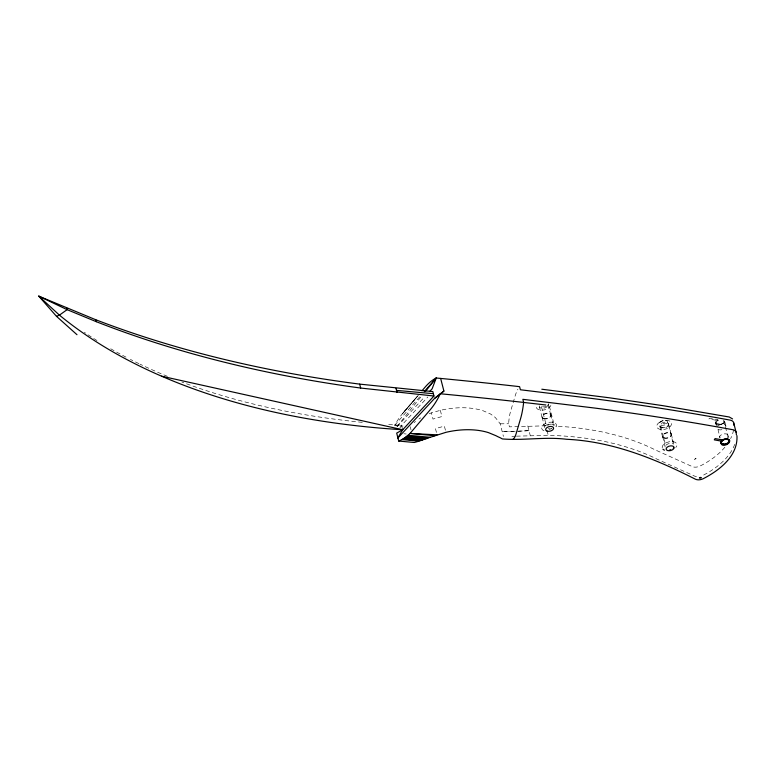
<?xml version="1.0" encoding="UTF-8"?>
<svg xmlns="http://www.w3.org/2000/svg" width="776" height="776" viewBox="0 0 776 776"><rect width="100%" height="100%" fill="white"/><g stroke="black" fill="none" stroke-linecap="round" stroke-linejoin="round"><path stroke-width="0.58" stroke-dasharray="3.88 2.91" d="M724.571 420.902C724.503 426.868 710.147 423.192 717.868 419.622L709.817 418.167L708.915 418.953L716.393 420.311L715.947 421.63A4.617 2.667 -14.4 0 0 719.449 424.811A4.617 2.667 -14.4 0 0 724.58 420.941L725.88 425.995M399.727 428.255L401.561 425.345L427.886 396.924M396.982 426.528L421.135 396.672M404.412 411.493L417.517 396.119M403.452 412.551L417.449 396.187M402.501 413.656L418.245 395.333L405.382 410.465A53.835 29.818 -74.8 0 0 394.674 425.287L403.045 426.063M394.674 425.287L420.252 396.196M397.099 426.635L424.782 396.759M414.122 422.668L415.509 421.387M659.726 422.115A7.585 4.384 -14.4 0 1 671.55 423.201A7.585 4.384 -14.4 0 1 661.239 429.565A7.585 4.384 -14.4 0 1 659.726 422.115L661.744 421.029M429.138 413.763A111.608 89.288 -33.6 0 1 431.417 412.861L440.322 410.339A59.063 34.125 -14.4 0 1 482.817 410.64L490.383 413.918A66.658 26.733 57.5 0 1 495.185 417.43L495.214 417.449A47.161 13.444 63.4 0 1 497.697 420.495L500.18 423.812L503.44 436.471M545.8 425.801L509.434 426.849L508.639 423.745A30.206 8.051 86.9 0 1 510.53 411.542L514.954 396.555A59.665 15.898 86.9 0 1 517.912 389.164M511.888 436.403L515.332 436.219M516.476 436.16L548.254 435.355A249.93 144.423 -14.4 0 1 657.039 459.14L694.821 476.202A6.47 3.744 -14.4 0 0 698.332 476.716M500.18 423.812L508.639 423.745M665.197 420.359L667.108 420.359M403.86 433.765L406.246 433.988M728.334 435.559L728.858 437.577M728.072 437.295L723.921 421.096A3.928 2.27 -14.4 0 1 720.885 424.152A3.928 2.27 -14.4 0 1 716.423 423.298A3.928 2.27 -14.4 0 1 718.673 420.097M715.763 420.883L715.947 421.63M716.277 422.92L720.147 437.965M715.365 422.134L716.132 425.102M668.456 423.541L671.192 434.182M668.388 424.666A3.89 2.25 -14.4 0 1 663.102 427.925A3.89 2.25 -14.4 0 1 662.326 424.103A3.89 2.25 -14.4 0 1 668.388 424.666L673.442 444.328M660.822 426.47L665.866 446.132M659.881 426.383L662.617 437.034M553.754 423.25L548.7 403.588A3.89 2.25 -14.4 0 1 547.196 405.945M550.708 414.782L547.982 404.131A4.54 2.629 -14.4 0 1 543.879 408.205A4.54 2.629 -14.4 0 1 539.32 405.809M541.425 406.546L546.479 426.218M547.032 430.583L548.254 435.355M539.398 406.983L542.133 417.634M527.777 425.878L530.231 435.433M440.322 410.339L441.922 416.547L433.008 419.069L431.417 412.861M445.434 430.243L444.367 426.111L435.462 428.624L437.053 434.841M410.223 426.713L411.018 429.826M402.695 429.759L401.561 425.345A690.591 399.068 -14.4 0 1 385.992 424.356M671.269 433.881L673.878 444.716M662.685 436.684L665.294 447.519A4.54 2.59 -14 0 1 667.496 444.134A4.54 2.59 -14 0 1 672.947 443.833M550.785 414.471L552.871 423.153M542.201 417.284L544.81 428.119A4.54 2.59 -14 0 1 547.934 424.356A4.54 2.59 -14 0 1 553.395 425.316M550.921 405.373A7.585 4.384 -14.4 0 1 541.987 410.203A7.585 4.384 -14.4 0 1 536.458 405.741M543.995 430.777A7.585 4.326 -14 0 1 543.413 424.821A7.585 4.326 -14 0 1 553.54 422.445A7.585 4.326 -14 0 1 555.306 428.119M551.193 428.711A4.54 2.59 -14 0 1 549.282 429.332M662.2 447.849A7.585 4.326 -14 0 1 671.298 441.544A7.585 4.326 -14 0 1 675.789 447.529M362.305 422.348A690.591 399.068 -14.4 0 1 181.894 382.044M167.432 376.35A690.591 399.068 -14.4 0 1 140 364.157M138.933 363.643A690.591 399.068 -14.4 0 1 130.368 359.395M126.022 357.154A690.591 399.068 -14.4 0 1 109.135 347.861M96.99 340.557A690.591 399.068 -14.4 0 1 84.351 332.312M734.707 444.338A67.696 39.12 -14.4 0 1 703.599 475.048L702.241 475.698A6.47 3.744 -14.4 0 1 700.99 476.192M551.969 428.362A3.89 2.25 -14.4 0 1 551.008 428.672M550.009 428.827A3.89 2.25 -14.4 0 1 548.195 428.662M547.565 425.549A3.89 2.25 -14.4 0 1 552.919 424.268M546.333 406.381A3.89 2.25 -14.4 0 1 544.374 406.857L543.413 406.847A3.89 2.25 -14.4 0 1 541.861 406.372M719.362 437.693A4.617 2.667 -14.4 0 1 725.075 433.803A4.617 2.667 -14.4 0 1 727.393 437.712M723.183 420.107A3.928 2.27 -14.4 0 1 723.668 420.553M733.553 429.982A67.696 39.12 -14.4 0 1 730.594 438.644M724.881 447.209A67.696 39.12 -14.4 0 1 701.145 465.493L699.787 466.143A6.47 3.744 -14.4 0 1 692.376 466.638L654.585 449.585A249.93 144.423 -14.4 0 0 555.247 426.131M716.549 420.922A4.617 2.667 -14.4 0 1 717.402 420.282M717.848 425.975A4.617 2.667 -14.4 0 1 723.183 424.268A4.617 2.667 -14.4 0 1 725.87 426.713M721.932 429.681A4.617 2.667 -14.4 0 1 717.199 428.779M418.953 418.991A82.159 62.856 -47.2 0 1 420.708 417.837M695.684 458.451L694.646 459.499L695.713 458.218L696.538 459.373L695.684 458.451M515.245 431.378L502.208 431.699L515.254 431.388M528.999 430.651L516.399 431.32L529.009 430.661M543.539 418.73A4.54 2.629 -14.4 0 0 550.795 415.955A4.54 2.629 -14.4 0 0 544.927 413.928A4.54 2.629 -14.4 0 0 543.539 418.73M543.607 418.371A4.54 2.59 -14 0 0 550.873 415.635A4.54 2.59 -14 0 0 545.014 413.627A4.54 2.59 -14 0 0 543.607 418.371M661.045 425.083A4.064 2.347 -14.4 0 0 667.535 422.61A4.064 2.347 -14.4 0 0 662.287 420.796A4.064 2.347 -14.4 0 0 661.045 425.083M661.288 427.489A4.54 2.629 -14.4 0 0 668.543 424.714A4.54 2.629 -14.4 0 0 662.685 422.687A4.54 2.629 -14.4 0 0 661.288 427.489M664.023 438.13A4.54 2.629 -14.4 0 0 671.279 435.355A4.54 2.629 -14.4 0 0 665.41 433.328A4.54 2.629 -14.4 0 0 664.023 438.13M664.091 437.771A4.54 2.59 -14 0 0 671.356 435.045A4.54 2.59 -14 0 0 665.498 433.027A4.54 2.59 -14 0 0 664.091 437.771"/><path stroke-width="1.16" d="M721.195 442.048C719.73 447.8 730.119 445.065 729.644 440.652C727.878 437.325 722.611 439.226 721.195 442.048L721.602 440.593A4.617 2.667 -14.4 0 1 726.937 438.886L728.79 439.517M733.95 425.277L733.708 423.036A7.479 4.317 -14.4 0 0 730.07 420.107L716.141 417.575A2347.448 1356.487 -14.4 0 0 592.631 398.544L520.395 389.765L519.6 386.661L516.661 386.322A3600.776 2080.737 -14.4 0 0 440.652 378.426L436.238 378.019L432.116 388.844L429.671 391.482M397.884 437.819L402.695 429.759L433.959 396.012L432.824 391.599L359.666 384.12A1147.947 663.354 -14.4 0 1 95.749 319.741L38.8 296.16L56.493 316.327L76.989 334.708M425.665 391.075L436.238 378.019A57.87 29.798 -79.2 0 0 424.967 387.302L421.96 390.861M424.249 391.657L436.238 378.019M397.923 437.955L434.57 398.398L443.911 391.085L440.652 378.426M434.57 398.398L443.911 391.085M433.959 396.012L360.675 388.048A1147.985 668.262 -14 0 1 96.243 321.671L67.114 309.663L38.8 296.16L59.432 315.134A690.611 401.939 -14.1 0 0 161.554 376.176A690.611 402.579 -14 0 0 402.695 429.759L396.681 433.105L398.719 441.059L414.268 442.485A65.679 46.706 -58.7 0 0 418.856 441.137L420.437 440.584A82.159 62.856 -47.2 0 0 427.954 438.013M700.641 477.424L699.389 477.967L701.281 477.841L700.66 477.424M56.493 316.327L59.432 315.134L67.114 309.663L66.678 307.975M407.031 436.102L427.954 438.013L445.967 432.319A59.063 34.125 -14.4 0 1 488.463 432.62L495.98 435.724A66.658 26.733 57.5 0 0 500.423 437.829A47.161 13.444 63.4 0 0 502.441 438.944C523.528 440.652 545.344 436.607 566.645 439.284C612.4 441.36 655.283 458.829 695.626 479.306C698.002 480.276 700.747 479.84 703.037 478.802C719.323 470.469 738.141 455.987 736.957 435.695M437.063 434.832L410.048 433.435A53.835 30.768 -76.3 0 1 398.719 441.059M396.488 390.386L433.357 393.684M434.764 435.695L410.048 433.435L430.612 409.282A57.87 29.798 -79.2 0 0 440.283 393.781L444.706 394.189A3600.776 2080.737 -14.4 0 1 520.706 402.094L545.858 404.994M408.04 435.258L430.147 437.276M406.003 436.898L426.072 438.731M404.975 437.645L424.191 439.4M403.947 438.343L422.319 440.021M402.909 438.993L420.437 440.584M401.861 439.585L418.856 441.137M541.813 389.222L609.723 397.836L662.908 405.673L729.265 417.003L732.573 418.924M723.106 440.04L715.055 438.576L714.279 439.846L721.758 441.204L721.602 440.593M161.554 376.176L402.695 429.759M38.8 296.16L41.555 298.517M733.64 422.687L736.094 432.242M395.954 388.301L397.021 392.472M359.666 384.12L360.675 388.048M95.749 319.741L96.243 321.671M736.405 434.832L736.162 432.591A7.479 4.317 -14.4 0 0 732.525 429.661L718.595 427.13A2347.448 1356.487 -14.4 0 0 595.085 408.098L522.849 399.32L523.645 402.434A59.665 15.898 86.9 0 1 520.599 418.536L516.176 433.522A30.206 8.051 86.9 0 1 512.684 439.507M664.479 450.177A7.585 4.326 -14 0 1 662.937 449.197M728.771 439.449A4.617 2.667 -14.4 0 1 725.676 444.299A4.617 2.667 -14.4 0 1 721.001 441.301M673.752 447.868A3.89 2.25 -14.4 0 1 673.238 448.47M670.697 449.75A3.89 2.25 -14.4 0 1 669.698 449.905M553.618 424.579A3.89 2.25 -14.4 0 1 554.103 425.025M547.041 431.116A4.064 2.318 -14 0 0 553.54 428.682A4.064 2.318 -14 0 0 548.293 426.878A4.064 2.318 -14 0 0 547.041 431.116M667.525 450.516A4.064 2.318 -14 0 0 674.024 448.082A4.064 2.318 -14 0 0 668.776 446.287A4.064 2.318 -14 0 0 667.525 450.516M723.63 444.066A3.928 2.27 -14.4 0 0 728.965 440.768A3.928 2.27 -14.4 0 0 722.854 440.205A3.928 2.27 -14.4 0 0 723.63 444.066"/></g></svg>
